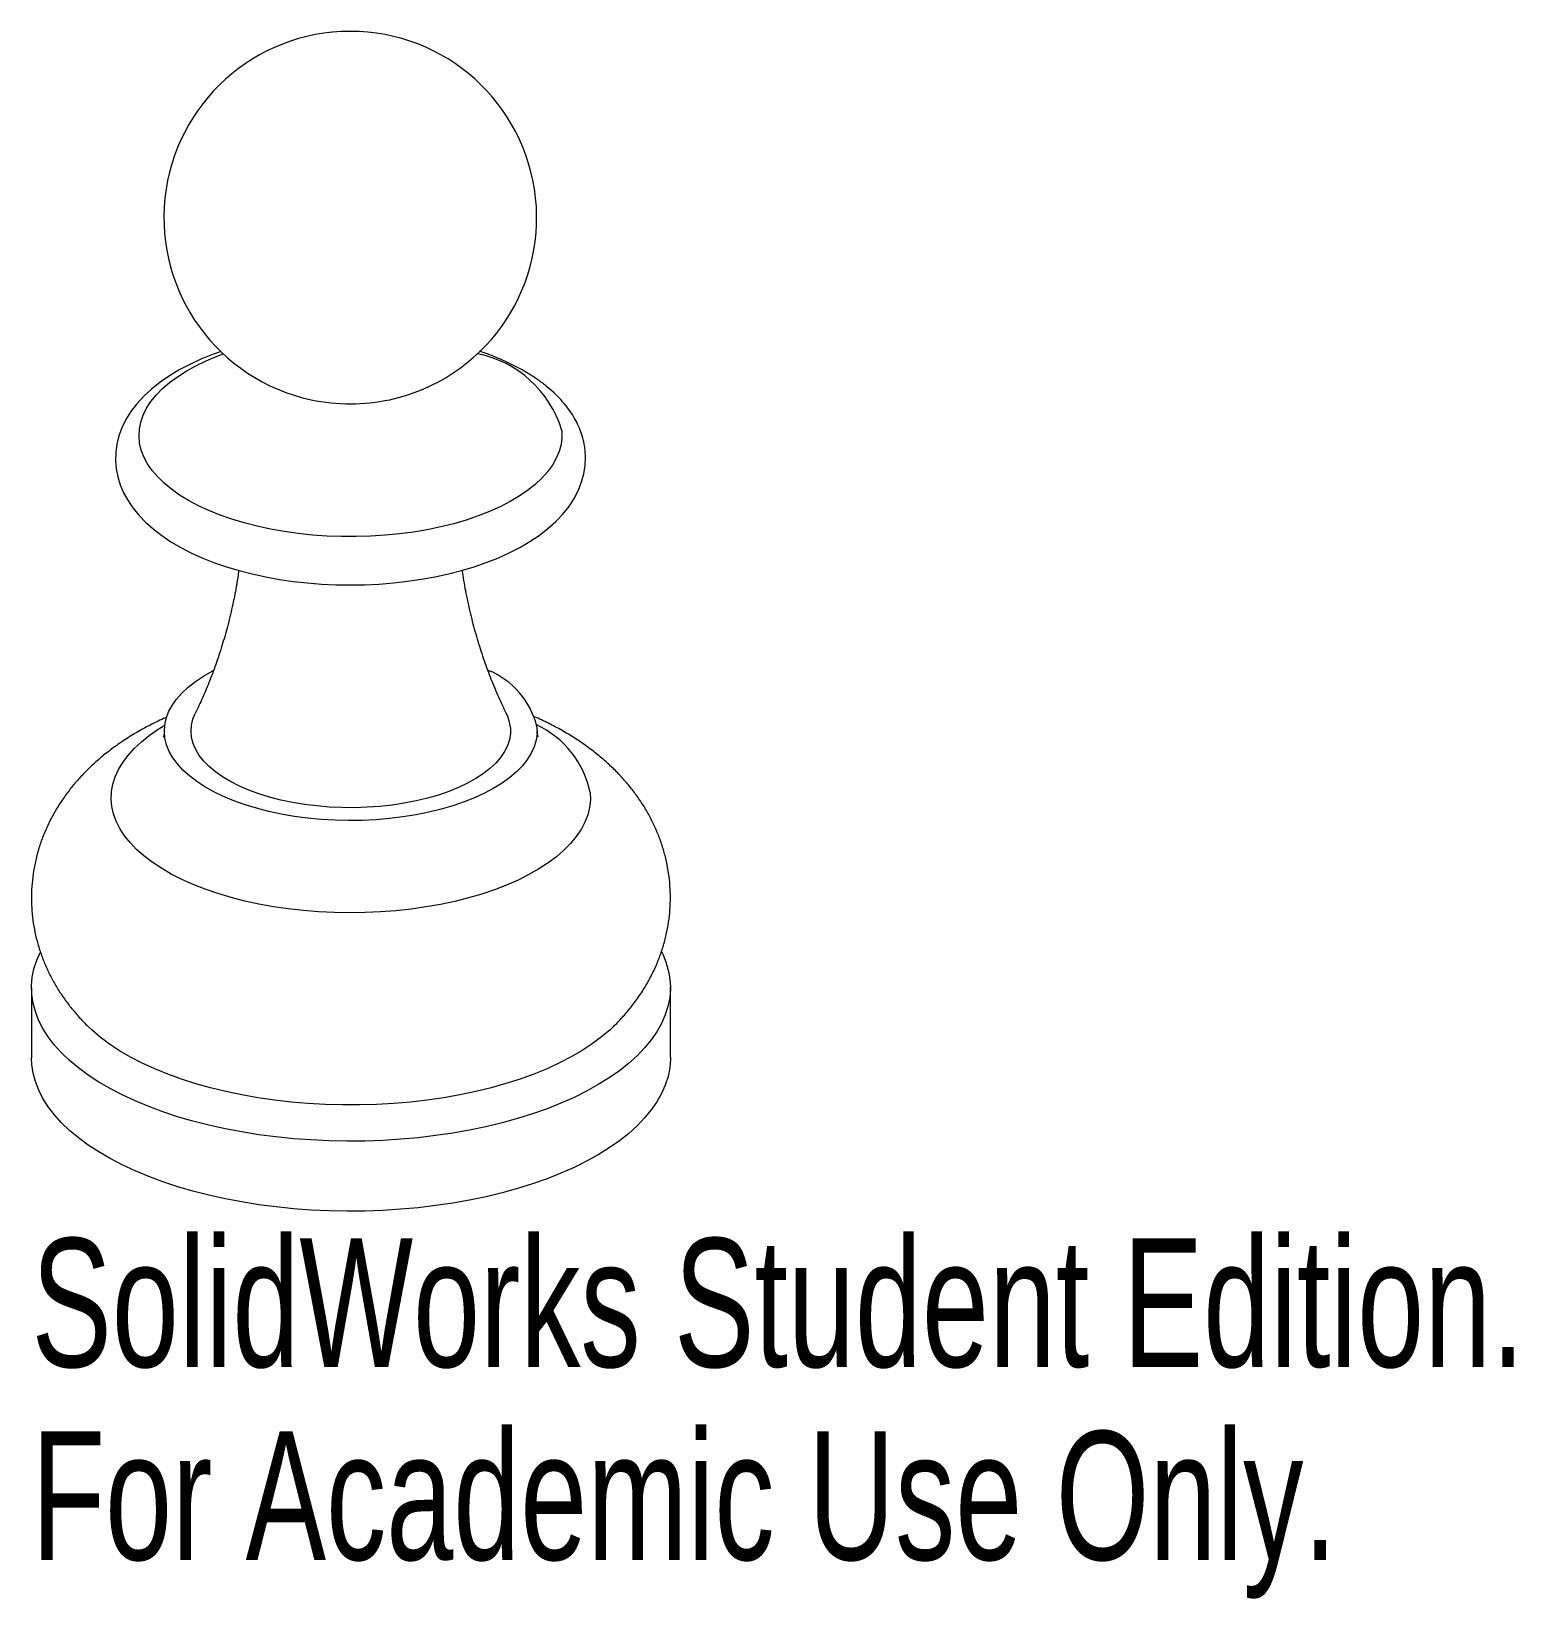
# Model space of a CAD drawing. Header units: millimetres. Extents: x -12 to 43.7, y -20.3 to 38.6.
import ezdxf

# ---------------------------------------------------------------- set-up
doc = ezdxf.new("R2010")
doc.units = ezdxf.units.MM
doc.styles.add('SLDTEXTSTYLE0', font='TXT', dxfattribs={"width": 0.7})

msp = doc.modelspace()

# ---------------------------------------------------------------- linework, layer by layer
at = {"color": 7, "linetype": 'Continuous', "lineweight": 15}
for p, q in [((-12.002, 2.62), (-12, -0.011)), ((12, 0.011), (11.998, 2.641))]:
    msp.add_line(p, q, dxfattribs=at)
at = {"color": 7, "linetype": 'Continuous', "lineweight": 15, "flags": 128}
for points in [[(-4.884, 26.531), (-5.201, 26.419), (-5.638, 26.243), (-6.055, 26.051), (-6.451, 25.843), (-6.823, 25.619), (-7.171, 25.379), (-7.492, 25.124), (-7.783, 24.855), (-8.042, 24.573), (-8.266, 24.28), (-8.454, 23.978), (-8.605, 23.671), (-8.719, 23.36), (-8.796, 23.049), (-8.838, 22.737), (-8.845, 22.428), (-8.818, 22.121), (-8.758, 21.819), (-8.666, 21.521), (-8.542, 21.229), (-8.385, 20.942), (-8.196, 20.661), (-7.973, 20.387), (-7.718, 20.121), (-7.431, 19.864), (-7.112, 19.618), (-6.765, 19.385), (-6.39, 19.166), (-5.992, 18.961), (-5.571, 18.772), (-5.131, 18.598), (-4.673, 18.44), (-4.198, 18.299), (-3.709, 18.173), (-3.206, 18.064), (-2.693, 17.972), (-2.17, 17.896), (-1.64, 17.837), (-1.104, 17.795), (-0.565, 17.77), (-0.024, 17.761), (0.518, 17.77), (1.057, 17.796), (1.592, 17.838), (2.122, 17.898), (2.644, 17.974), (3.157, 18.067), (3.658, 18.176), (4.147, 18.301), (4.621, 18.442), (5.079, 18.6), (5.519, 18.773), (5.939, 18.962), (6.339, 19.167), (6.716, 19.388), (7.069, 19.625), (7.395, 19.877), (7.692, 20.144), (7.957, 20.424), (8.188, 20.715), (8.382, 21.015), (8.54, 21.322), (8.661, 21.632), (8.745, 21.943), (8.793, 22.255), (8.806, 22.565), (8.795, 22.784), (8.795, 22.784)], [(6.982, 12.426), (6.986, 12.178), (6.951, 11.93), (6.878, 11.683), (6.768, 11.44), (6.62, 11.202), (6.437, 10.969), (6.218, 10.743), (5.965, 10.526), (5.679, 10.318), (5.363, 10.122), (5.017, 9.936), (4.643, 9.764), (4.244, 9.605), (3.822, 9.461), (3.379, 9.332), (2.918, 9.22), (2.44, 9.124), (1.949, 9.045), (1.448, 8.984), (0.938, 8.941), (0.423, 8.916), (-0.094, 8.909), (-0.611, 8.921), (-1.124, 8.951), (-1.631, 8.999), (-2.13, 9.066), (-2.617, 9.149), (-3.09, 9.25), (-3.545, 9.367), (-3.982, 9.5), (-4.397, 9.649), (-4.788, 9.811), (-5.153, 9.987), (-5.489, 10.176), (-5.796, 10.376), (-6.072, 10.587), (-6.314, 10.806), (-6.521, 11.034), (-6.694, 11.268), (-6.829, 11.508), (-6.928, 11.753), (-6.988, 12), (-7.011, 12.248), (-6.995, 12.497), (-6.941, 12.744), (-6.85, 12.989), (-6.72, 13.23), (-6.555, 13.466), (-6.353, 13.695), (-6.117, 13.917), (-5.848, 14.129), (-5.547, 14.332), (-5.215, 14.523), (-5.177, 14.543)], [(5.983, 12.405), (5.985, 12.175), (5.949, 11.947), (5.875, 11.72), (5.764, 11.497), (5.617, 11.279), (5.434, 11.067), (5.216, 10.862), (4.966, 10.667), (4.684, 10.482), (4.372, 10.308), (4.033, 10.146), (3.668, 9.998), (3.279, 9.865), (2.87, 9.746), (2.443, 9.644), (2, 9.558), (1.545, 9.49), (1.08, 9.439), (0.607, 9.406), (0.131, 9.391), (-0.346, 9.394), (-0.821, 9.416), (-1.291, 9.455), (-1.752, 9.513), (-2.203, 9.588), (-2.64, 9.68), (-3.06, 9.788), (-3.461, 9.912), (-3.84, 10.051), (-4.195, 10.204), (-4.523, 10.37), (-4.823, 10.549), (-5.093, 10.738), (-5.33, 10.937), (-5.534, 11.144), (-5.703, 11.358), (-5.835, 11.579), (-5.932, 11.803), (-5.99, 12.031), (-6.011, 12.26), (-5.994, 12.489), (-5.939, 12.717), (-5.853, 12.929)], [(11.986, 2.89), (11.997, 2.566), (11.969, 2.243), (11.904, 1.921), (11.802, 1.601), (11.662, 1.284), (11.486, 0.971), (11.274, 0.664), (11.026, 0.363), (10.743, 0.069), (10.427, -0.217), (10.078, -0.494), (9.697, -0.761), (9.285, -1.017), (8.844, -1.262), (8.376, -1.495), (7.881, -1.715), (7.361, -1.921), (6.819, -2.113), (6.254, -2.289), (5.67, -2.451), (5.068, -2.596), (4.451, -2.725), (3.819, -2.837), (3.175, -2.932), (2.521, -3.009), (1.859, -3.069), (1.192, -3.111), (0.52, -3.134), (-0.153, -3.14), (-0.825, -3.127), (-1.495, -3.096), (-2.16, -3.047), (-2.819, -2.981), (-3.469, -2.896), (-4.107, -2.795), (-4.733, -2.676), (-5.344, -2.54), (-5.938, -2.389), (-6.514, -2.221), (-7.068, -2.038), (-7.601, -1.841), (-8.11, -1.629), (-8.593, -1.404), (-9.05, -1.167), (-9.477, -0.917), (-9.875, -0.656), (-10.242, -0.385), (-10.577, -0.105), (-10.878, 0.185), (-11.146, 0.482), (-11.378, 0.785), (-11.574, 1.095), (-11.734, 1.409), (-11.857, 1.727), (-11.943, 2.048), (-11.991, 2.371), (-12.001, 2.694), (-11.974, 3.018), (-11.909, 3.34), (-11.807, 3.66), (-11.68, 3.951)], [(9.875, 1.186), (9.729, 1.048), (9.411, 0.778), (9.061, 0.516), (8.679, 0.265), (8.268, 0.026), (7.828, -0.202), (7.361, -0.417), (6.869, -0.618), (6.353, -0.805), (5.815, -0.978), (5.258, -1.135), (4.682, -1.275), (4.089, -1.4), (3.483, -1.507), (2.865, -1.597), (2.237, -1.67), (1.601, -1.725), (0.959, -1.761), (0.315, -1.78), (-0.331, -1.78), (-0.976, -1.762), (-1.617, -1.726), (-2.253, -1.672), (-2.881, -1.6), (-3.499, -1.51), (-4.105, -1.404), (-4.697, -1.28), (-5.273, -1.139), (-5.831, -0.983), (-6.368, -0.811), (-6.884, -0.625), (-7.375, -0.424), (-7.842, -0.209), (-8.281, 0.018), (-8.692, 0.258), (-9.073, 0.508), (-9.423, 0.769), (-9.74, 1.039), (-9.874, 1.166)], [(12, 0.011), (11.999, -0.064), (11.972, -0.388), (11.907, -0.71), (11.804, -1.03), (11.665, -1.346), (11.488, -1.659), (11.276, -1.966), (11.028, -2.267), (10.746, -2.561), (10.429, -2.847), (10.08, -3.124), (9.699, -3.391), (9.287, -3.648), (8.847, -3.893), (8.378, -4.125), (7.883, -4.345), (7.364, -4.551), (6.821, -4.743), (6.257, -4.92), (5.673, -5.081), (5.071, -5.226), (4.453, -5.355), (3.821, -5.467), (3.177, -5.562), (2.523, -5.64), (1.862, -5.699), (1.194, -5.741), (0.523, -5.765), (-0.15, -5.77), (-0.823, -5.757), (-1.493, -5.727), (-2.158, -5.678), (-2.817, -5.611), (-3.466, -5.527), (-4.105, -5.425), (-4.731, -5.306), (-5.342, -5.171), (-5.936, -5.019), (-6.511, -4.852), (-7.066, -4.669), (-7.599, -4.471), (-8.108, -4.26), (-8.591, -4.035), (-9.047, -3.797), (-9.475, -3.547), (-9.873, -3.287), (-10.24, -3.016), (-10.575, -2.735), (-10.876, -2.446), (-11.143, -2.149), (-11.375, -1.845), (-11.572, -1.536), (-11.732, -1.221), (-11.855, -0.903), (-11.94, -0.582), (-11.989, -0.26), (-12, -0.011)]]:
    msp.add_lwpolyline(points, dxfattribs=at)
at = {"color": 8, "linetype": 'Continuous', "lineweight": 15, "flags": 128}
for points in [[(7.915, 23.567), (7.92, 23.304), (7.887, 23.041), (7.817, 22.779), (7.709, 22.52), (7.564, 22.266), (7.383, 22.017), (7.167, 21.774), (6.917, 21.54), (6.633, 21.314), (6.318, 21.098), (5.973, 20.893), (5.599, 20.7), (5.198, 20.519), (4.772, 20.353), (4.324, 20.201), (3.855, 20.064), (3.367, 19.943), (2.863, 19.838), (2.346, 19.751), (1.817, 19.681), (1.279, 19.628), (0.736, 19.594), (0.188, 19.577), (-0.36, 19.579), (-0.907, 19.599), (-1.449, 19.637), (-1.985, 19.693), (-2.511, 19.767), (-3.026, 19.858), (-3.526, 19.965), (-4.01, 20.09), (-4.474, 20.229), (-4.917, 20.384), (-5.337, 20.554), (-5.732, 20.737), (-6.099, 20.932), (-6.437, 21.139), (-6.745, 21.357), (-7.021, 21.585), (-7.263, 21.822), (-7.471, 22.065), (-7.644, 22.316), (-7.78, 22.571), (-7.879, 22.83), (-7.94, 23.092), (-7.964, 23.356), (-7.95, 23.619), (-7.898, 23.882), (-7.809, 24.142), (-7.683, 24.399), (-7.52, 24.651), (-7.321, 24.897), (-7.088, 25.135), (-6.821, 25.366), (-6.521, 25.587), (-6.191, 25.798), (-5.831, 25.997), (-5.443, 26.184), (-5.03, 26.357), (-4.8, 26.443)], [(8.983, 9.963), (8.989, 9.682), (8.958, 9.403), (8.889, 9.124), (8.783, 8.848), (8.64, 8.577), (8.461, 8.31), (8.246, 8.049), (7.996, 7.796), (7.713, 7.55), (7.398, 7.315), (7.052, 7.089), (6.675, 6.875), (6.271, 6.672), (5.841, 6.483), (5.386, 6.308), (4.908, 6.147), (4.41, 6.001), (3.893, 5.871), (3.36, 5.757), (2.813, 5.66), (2.254, 5.581), (1.685, 5.519), (1.109, 5.475), (0.529, 5.448), (-0.054, 5.44), (-0.636, 5.45), (-1.216, 5.479), (-1.791, 5.525), (-2.358, 5.589), (-2.916, 5.67), (-3.461, 5.769), (-3.992, 5.884), (-4.506, 6.016), (-5.001, 6.164), (-5.475, 6.326), (-5.926, 6.503), (-6.353, 6.694), (-6.753, 6.898), (-7.124, 7.113), (-7.466, 7.34), (-7.777, 7.577), (-8.055, 7.823), (-8.299, 8.078), (-8.508, 8.339), (-8.682, 8.607), (-8.819, 8.879), (-8.92, 9.155), (-8.983, 9.434), (-9.008, 9.714), (-8.996, 9.994), (-8.946, 10.273), (-8.858, 10.55), (-8.734, 10.824), (-8.572, 11.094), (-8.375, 11.357), (-8.143, 11.615), (-7.876, 11.864), (-7.577, 12.105), (-7.246, 12.336), (-6.996, 12.491)]]:
    msp.add_lwpolyline(points, dxfattribs=at)
at = {"color": 7, "linetype": 'Continuous', "lineweight": 15}
for centre, radius, start, end in [((-0.028, 31.565), 7, 282.20407, 257.89774), ((-0.028, 31.752), 7.183, 258.21265, 281.88916), ((4.022, 11.727), 3.042, 13.28585, 68.20688), ((4.445, 12.252), 1.546, 5.66312, 26.41915), ((8.914, 2.586), 3.088, 5.64319, 26.76613)]:
    msp.add_arc(centre, radius, start, end, dxfattribs=at)
at = {"color": 8, "linetype": 'Continuous', "lineweight": 15}
for centre, radius, start, end in [((3.933, 22.377), 4.156, 16.63871, 78.61751), ((5.443, 9.228), 3.615, 11.722, 64.94827)]:
    msp.add_arc(centre, radius, start, end, dxfattribs=at)
at = {"color": 7, "linetype": 'Continuous', "lineweight": 15}
for points, knots in [([(8.795, 22.784), (8.787, 22.851), (8.768, 23.02), (8.708, 23.289), (8.61, 23.586), (8.479, 23.878), (8.316, 24.165), (8.12, 24.444), (7.891, 24.717), (7.63, 24.981), (7.337, 25.236), (7.013, 25.479), (6.661, 25.709), (6.282, 25.926), (5.88, 26.128), (5.455, 26.313), (5.102, 26.452), (4.885, 26.524), (4.824, 26.544)], [0, 0, 0, 0, 0.039406, 0.099713, 0.160409, 0.222005, 0.284844, 0.349164, 0.415059, 0.482453, 0.551117, 0.620718, 0.6909, 0.761349, 0.831797, 0.902099, 0.97219, 1, 1, 1, 1]), ([(-4.217, 18.305), (-4.242, 18.134), (-4.304, 17.705), (-4.438, 17.03), (-4.614, 16.283), (-4.819, 15.557), (-5.048, 14.852), (-5.301, 14.174), (-5.567, 13.532), (-5.759, 13.129), (-5.851, 12.934)], [0, 0, 0, 0, 0.089122, 0.22383, 0.357608, 0.490306, 0.621752, 0.75175, 0.880087, 1, 1, 1, 1]), ([(5.829, 12.947), (5.797, 13.011), (5.661, 13.282), (5.438, 13.79), (5.164, 14.469), (4.914, 15.179), (4.689, 15.912), (4.491, 16.665), (4.327, 17.437), (4.224, 17.987), (4.187, 18.281), (4.183, 18.312)], [0, 0, 0, 0, 0.040114, 0.170964, 0.303696, 0.43796, 0.573424, 0.709789, 0.846793, 0.984208, 1, 1, 1, 1]), ([(-6.916, 12.796), (-6.934, 12.788), (-7.142, 12.7), (-7.523, 12.51), (-8.054, 12.222), (-8.56, 11.906), (-9.023, 11.578), (-9.441, 11.242), (-9.814, 10.905), (-10.158, 10.554), (-10.472, 10.192), (-10.767, 9.805), (-11.04, 9.393), (-11.286, 8.955), (-11.496, 8.507), (-11.67, 8.053), (-11.807, 7.594), (-11.909, 7.131), (-11.976, 6.666), (-12.008, 6.201), (-12.005, 5.739), (-11.969, 5.28), (-11.9, 4.827), (-11.799, 4.382), (-11.667, 3.945), (-11.504, 3.517), (-11.311, 3.101), (-11.089, 2.695), (-10.838, 2.302), (-10.558, 1.92), (-10.248, 1.553), (-10.016, 1.299), (-9.881, 1.174), (-9.866, 1.16)], [0, 0, 0, 0, 0.004043, 0.045537, 0.087229, 0.128798, 0.169927, 0.206222, 0.24159, 0.276041, 0.309638, 0.342469, 0.378141, 0.413027, 0.447154, 0.480631, 0.513557, 0.546025, 0.578117, 0.609913, 0.641486, 0.672908, 0.70423, 0.735528, 0.76688, 0.798368, 0.830081, 0.862116, 0.894577, 0.927575, 0.961227, 0.995651, 1, 1, 1, 1]), ([(9.868, 1.183), (9.89, 1.203), (10.03, 1.335), (10.266, 1.595), (10.582, 1.973), (10.874, 2.379), (11.141, 2.812), (11.372, 3.254), (11.566, 3.705), (11.724, 4.162), (11.846, 4.623), (11.932, 5.087), (11.984, 5.552), (12, 6.008), (11.988, 6.35), (11.961, 6.691), (11.916, 7.037), (11.826, 7.485), (11.704, 7.926), (11.551, 8.356), (11.368, 8.777), (11.155, 9.186), (10.914, 9.583), (10.644, 9.969), (10.345, 10.341), (10.017, 10.702), (9.659, 11.049), (9.271, 11.383), (8.853, 11.703), (8.403, 12.008), (7.924, 12.296), (7.42, 12.567), (7.067, 12.729), (6.89, 12.81)], [0, 0, 0, 0, 0.006404, 0.040535, 0.073842, 0.110056, 0.145426, 0.179973, 0.213808, 0.247038, 0.279758, 0.312057, 0.344016, 0.37571, 0.405573, 0.414331, 0.445803, 0.477105, 0.508434, 0.539872, 0.571505, 0.603426, 0.635737, 0.668548, 0.701973, 0.736132, 0.771137, 0.807082, 0.844024, 0.881958, 0.920802, 0.960384, 1, 1, 1, 1]), ([(-7.011, 12.269), (-7.014, 12.224), (-7.018, 12.148), (-7.038, 12.074), (-7.052, 12.039), (-7.052, 12.039), (-7.053, 12.039)], [0, 0, 0, 0, 0.368529, 0.625133, 0.855034, 1, 1, 1, 1]), ([(6.992, 12.217), (6.99, 12.233), (6.988, 12.254), (6.99, 12.275), (6.99, 12.281)], [0, 0, 0, 0, 0.707983, 1, 1, 1, 1]), ([(7.032, 12.05), (7.032, 12.05), (7.035, 12.045), (7.025, 12.064), (7.009, 12.111), (6.997, 12.17), (6.993, 12.209), (6.992, 12.217)], [0, 0, 0, 0, 0.0336445, 0.3024726, 0.5904015, 0.9101354, 1, 1, 1, 1])]:
    msp.add_open_spline(points, degree=3, knots=knots, dxfattribs=at)

# ---------------------------------------------------------------- texts
at = {"color": 7, "linetype": 'Continuous', "char_height": 4.83362, "attachment_point": 1, "style": 'SLDTEXTSTYLE0'}
for s, insert in [('SolidWorks Student Edition.', (-12.002, -6.79)), ('For Academic Use Only.', (-12.002, -14.04))]:
    msp.add_mtext(s, dxfattribs=dict(at, insert=insert))

doc.saveas('drawing.dxf')
